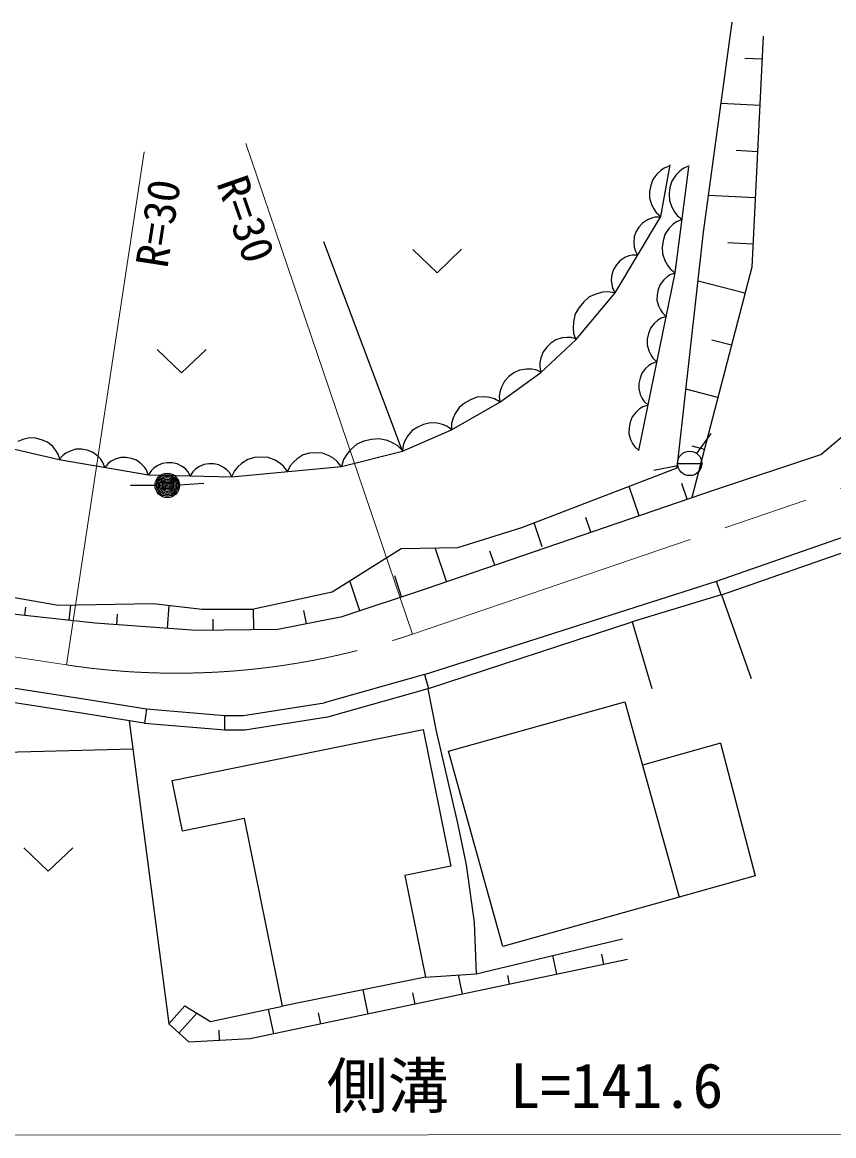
# Model space of a CAD drawing. Units: millimetres, scale not verified. Extents: x 40000 to 680000, y 20000 to 380000.
# Drawn here: x 363202 to 396420, y 272158 to 317704 of the extents above; entities that cross this region are included whole.
import ezdxf
from ezdxf.enums import TextEntityAlignment as Align

# ---------------------------------------------------------------- set-up
doc = ezdxf.new("R2010")
doc.units = ezdxf.units.MM
doc.header["$LTSCALE"] = 1000
doc.linetypes.add('CHAIN', pattern=[18.5, 12, -1.5, 3.5, -1.5])
for name, color, linetype, lineweight in [('M-BGD', 7, 'Continuous', 25), ('M-BMK', 2, 'CHAIN', 13), ('M-BMK-HTXT', 7, 'Continuous', 13), ('M-STR-HTXT', 7, 'Continuous', 13)]:
    doc.layers.add(name, color=color, linetype=linetype, lineweight=lineweight)
doc.styles.add('ＭＳ ゴシック', font='')
doc.styles.get('ＭＳ ゴシック').set_extended_font_data('MS Gothic')

msp = doc.modelspace()

# ---------------------------------------------------------------- linework, layer by layer
at = {"layer": 'M-BGD'}
for p, q in [((391090, 309112), (392266, 317704)), ((393537, 317135), (393061, 307687)), ((393489, 316190), (392779, 316226)), ((393394, 314301), (391811, 314380)), ((393299, 312411), (392426, 312455)), ((389338, 311639), (389184, 311496)), ((389337, 309759), (389722, 311869)), ((389485, 311740), (389338, 311639)), ((389714, 311827), (389485, 311740)), ((389928, 307459), (390491, 311778)), ((390114, 311609), (389960, 311451)), ((390262, 311722), (390114, 311609)), ((390497, 311825), (390262, 311722)), ((389015, 311271), (388928, 311030)), ((389184, 311496), (389015, 311271)), ((389795, 311206), (389717, 310950)), ((389960, 311451), (389795, 311206)), ((388883, 310782), (388879, 310527)), ((388928, 311030), (388883, 310782)), ((389717, 310950), (389683, 310688)), ((389683, 310688), (389692, 310420)), ((388879, 310527), (388958, 310256)), ((388958, 310256), (389051, 310068)), ((389692, 310420), (389789, 310141)), ((393204, 310521), (391296, 310617)), ((387467, 306638), (389337, 309759)), ((389108, 309728), (388960, 309691)), ((389051, 310068), (389153, 309921)), ((389318, 309728), (389108, 309728)), ((389153, 309921), (389337, 309759)), ((389789, 310141), (389897, 309950)), ((389897, 309950), (390011, 309802)), ((390011, 309802), (390212, 309642)), ((388447, 309326), (388336, 309141)), ((388589, 309493), (388447, 309326)), ((388793, 309623), (388589, 309493)), ((388960, 309691), (388793, 309623)), ((389675, 309268), (389510, 309023)), ((389829, 309426), (389675, 309268)), ((389977, 309540), (389829, 309426)), ((390212, 309642), (389977, 309540)), ((388256, 308937), (388238, 308696)), ((388336, 309141), (388256, 308937)), ((389510, 309023), (389432, 308767)), ((390007, 299477), (391090, 309112)), ((378764, 300157), (375548, 308728)), ((379184, 308414), (380185, 307455)), ((380185, 307455), (381185, 308416)), ((388238, 308696), (388256, 308517)), ((388256, 308517), (388293, 308368)), ((388293, 308368), (388392, 308183)), ((389432, 308767), (389398, 308505)), ((389398, 308505), (389407, 308238)), ((393108, 308631), (392078, 308683)), ((387664, 307948), (387522, 307781)), ((387867, 308078), (387664, 307948)), ((388034, 308146), (387867, 308078)), ((388182, 308183), (388034, 308146)), ((388392, 308183), (388182, 308183)), ((389407, 308238), (389504, 307958)), ((389504, 307958), (389612, 307767)), ((387411, 307595), (387330, 307392)), ((387522, 307781), (387411, 307595)), ((388436, 300185), (389928, 307459)), ((389612, 307767), (389726, 307619)), ((389923, 307439), (389725, 307369)), ((389726, 307619), (389928, 307459)), ((393061, 307687), (390614, 298261)), ((387330, 307392), (387312, 307151)), ((387312, 307151), (387331, 306971)), ((389463, 307166), (389313, 306976)), ((389598, 307285), (389463, 307166)), ((389725, 307369), (389598, 307285)), ((392784, 306622), (390866, 307119)), ((385867, 304710), (387467, 306638)), ((386722, 306602), (386415, 306467)), ((386965, 306660), (386722, 306602)), ((387177, 306680), (386965, 306660)), ((387465, 306635), (387177, 306680)), ((387331, 306971), (387368, 306823)), ((387368, 306823), (387467, 306638)), ((389191, 306559), (389183, 306340)), ((389235, 306771), (389191, 306559)), ((389313, 306976), (389235, 306771)), ((386185, 306268), (385993, 306037)), ((386415, 306467), (386185, 306268)), ((389183, 306340), (389246, 306107)), ((389246, 306107), (389323, 305944)), ((385840, 305774), (385763, 305447)), ((385993, 306037), (385840, 305774)), ((389323, 305944), (389407, 305816)), ((389561, 305674), (389352, 305601)), ((389407, 305816), (389561, 305674)), ((385763, 305447), (385751, 305197)), ((385751, 305197), (385771, 304986)), ((388918, 305185), (388835, 304970)), ((389075, 305386), (388918, 305185)), ((389218, 305512), (389075, 305386)), ((389352, 305601), (389218, 305512)), ((384430, 303380), (385867, 304710)), ((385048, 304716), (384845, 304582)), ((385306, 304791), (385048, 304716)), ((385505, 304811), (385306, 304791)), ((385675, 304805), (385505, 304811)), ((385899, 304739), (385675, 304805)), ((385771, 304986), (385867, 304710)), ((388789, 304746), (388780, 304515)), ((388835, 304970), (388789, 304746)), ((368724, 304320), (369726, 303360)), ((369726, 303360), (370726, 304322)), ((384669, 304419), (384520, 304226)), ((384845, 304582), (384669, 304419)), ((388780, 304515), (388846, 304269)), ((388846, 304269), (388927, 304097)), ((392231, 304491), (391425, 304701)), ((384425, 303975), (384389, 303778)), ((384520, 304226), (384425, 303975)), ((388927, 304097), (389016, 303962)), ((389180, 303812), (388981, 303742)), ((389016, 303962), (389180, 303812)), ((382749, 302158), (384430, 303380)), ((383330, 303360), (383126, 303211)), ((383559, 303474), (383330, 303360)), ((383837, 303520), (383559, 303474)), ((384047, 303517), (383837, 303520)), ((384223, 303489), (384047, 303517)), ((384449, 303393), (384223, 303489)), ((384389, 303778), (384383, 303608)), ((384383, 303608), (384430, 303380)), ((388570, 303349), (388491, 303144)), ((388719, 303539), (388570, 303349)), ((388854, 303658), (388719, 303539)), ((388981, 303742), (388854, 303658)), ((382947, 303029), (382817, 302779)), ((383126, 303211), (382947, 303029)), ((388448, 302933), (388439, 302714)), ((388491, 303144), (388448, 302933)), ((382755, 302578), (382728, 302402)), ((382817, 302779), (382755, 302578)), ((388439, 302714), (388502, 302480)), ((388502, 302480), (388579, 302317)), ((391678, 302361), (390369, 302701)), ((380772, 301027), (382749, 302158)), ((381308, 302129), (381091, 301952)), ((381547, 302266), (381308, 302129)), ((381810, 302363), (381547, 302266)), ((382118, 302380), (381810, 302363)), ((382347, 302352), (382118, 302380)), ((382535, 302300), (382347, 302352)), ((382769, 302169), (382535, 302300)), ((382728, 302402), (382749, 302158)), ((388609, 301974), (388474, 301885)), ((388579, 302317), (388663, 302190)), ((388818, 302048), (388609, 301974)), ((388663, 302190), (388818, 302048)), ((380920, 301695), (380828, 301483)), ((381091, 301952), (380920, 301695)), ((388174, 301559), (388091, 301343)), ((388332, 301759), (388174, 301559)), ((388474, 301885), (388332, 301759)), ((391622, 294845), (411412, 301740)), ((395894, 300029), (397772, 301605)), ((358612, 301239), (364712, 299815)), ((379391, 301148), (379166, 301003)), ((379633, 301253), (379391, 301148)), ((379893, 301318), (379633, 301253)), ((380188, 301301), (379893, 301318)), ((380402, 301250), (380188, 301301)), ((380576, 301182), (380402, 301250)), ((380784, 301032), (380576, 301182)), ((380777, 301295), (380772, 301027)), ((380828, 301483), (380777, 301295)), ((388045, 301119), (388036, 300888)), ((388091, 301343), (388045, 301119)), ((411609, 301173), (391808, 294274)), ((363219, 300638), (363027, 300553)), ((363493, 300703), (363219, 300638)), ((363749, 300687), (363493, 300703)), ((363994, 300630), (363749, 300687)), ((364230, 300531), (363994, 300630)), ((377492, 300642), (377189, 300567)), ((377807, 300668), (377492, 300642)), ((378148, 300592), (377807, 300668)), ((378764, 300157), (380772, 301027)), ((378976, 300776), (378867, 300585)), ((379166, 301003), (378976, 300776)), ((388036, 300888), (388102, 300642)), ((388102, 300642), (388184, 300470)), ((390814, 300065), (391398, 300877)), ((364447, 300351), (364230, 300531)), ((364582, 300190), (364447, 300351)), ((364676, 300039), (364582, 300190)), ((365157, 300163), (364988, 300076)), ((365401, 300238), (365157, 300163)), ((365633, 300237), (365401, 300238)), ((365858, 300199), (365633, 300237)), ((366076, 300123), (365858, 300199)), ((376269, 299531), (378764, 300157)), ((376634, 300213), (376470, 300011)), ((376899, 300440), (376634, 300213)), ((377189, 300567), (376899, 300440)), ((378388, 300492), (378148, 300592)), ((378577, 300378), (378388, 300492)), ((378792, 300164), (378577, 300378)), ((378798, 300411), (378764, 300157)), ((378867, 300585), (378798, 300411)), ((388184, 300470), (388272, 300335)), ((388272, 300335), (388436, 300185)), ((391125, 300231), (390623, 300361)), ((364751, 299806), (364676, 300039)), ((364857, 299983), (364712, 299815)), ((364712, 299815), (368376, 299193)), ((364988, 300076), (364857, 299983)), ((366282, 299973), (366076, 300123)), ((366413, 299835), (366282, 299973)), ((366506, 299703), (366413, 299835)), ((366587, 299497), (366506, 299703)), ((366848, 299745), (366724, 299656)), ((367008, 299827), (366848, 299745)), ((367239, 299898), (367008, 299827)), ((367459, 299897), (367239, 299898)), ((367672, 299861), (367459, 299897)), ((367879, 299789), (367672, 299861)), ((368074, 299646), (367879, 299789)), ((372441, 299824), (372179, 299661)), ((372712, 299895), (372441, 299824)), ((372987, 299921), (372712, 299895)), ((373266, 299900), (372987, 299921)), ((373554, 299788), (373266, 299900)), ((373750, 299668), (373554, 299788)), ((374290, 299702), (374170, 299558)), ((374453, 299849), (374290, 299702)), ((374704, 300005), (374453, 299849)), ((374963, 300073), (374704, 300005)), ((375226, 300098), (374963, 300073)), ((375493, 300078), (375226, 300098)), ((375768, 299971), (375493, 300078)), ((375955, 299856), (375768, 299971)), ((376099, 299736), (375955, 299856)), ((376251, 299529), (376099, 299736)), ((376357, 299821), (376269, 299531)), ((376470, 300011), (376357, 299821)), ((391532, 298574), (395894, 300029)), ((366724, 299656), (366587, 299497)), ((368198, 299516), (368074, 299646)), ((368286, 299391), (368198, 299516)), ((368363, 299196), (368286, 299391)), ((368482, 299361), (368376, 299193)), ((368586, 299461), (368482, 299361)), ((368725, 299559), (368586, 299461)), ((368931, 299657), (368725, 299559)), ((369136, 299686), (368931, 299657)), ((369340, 299681), (369136, 299686)), ((369543, 299643), (369340, 299681)), ((369745, 299536), (369543, 299643)), ((369879, 299431), (369745, 299536)), ((369978, 299326), (369879, 299431)), ((370076, 299154), (369978, 299326)), ((370182, 299321), (370076, 299154)), ((370287, 299421), (370182, 299321)), ((370425, 299520), (370287, 299421)), ((370632, 299617), (370425, 299520)), ((370837, 299646), (370632, 299617)), ((371041, 299642), (370837, 299646)), ((371244, 299603), (371041, 299642)), ((371446, 299496), (371244, 299603)), ((371579, 299391), (371446, 299496)), ((371679, 299287), (371579, 299391)), ((371777, 299114), (371679, 299287)), ((371767, 299114), (376269, 299531)), ((371884, 299356), (371767, 299114)), ((372008, 299506), (371884, 299356)), ((372179, 299661), (372008, 299506)), ((373900, 299543), (373750, 299668)), ((374059, 299326), (373900, 299543)), ((374170, 299558), (374059, 299326)), ((383656, 297035), (390007, 299477)), ((390030, 299562), (389049, 299369)), ((390021, 299659), (391022, 299660)), ((368376, 299193), (371767, 299114)), ((369638, 298789), (370637, 298851)), ((390420, 298194), (390200, 298840)), ((368639, 298758), (367638, 298757)), ((379714, 294533), (391532, 298574)), ((388451, 297521), (388040, 298721)), ((386481, 296847), (386277, 297445)), ((381034, 296216), (383656, 297035)), ((384488, 296244), (384152, 297226)), ((375893, 294407), (378718, 296180)), ((378718, 296180), (381034, 296216)), ((380572, 294827), (380102, 296201)), ((382542, 295500), (382347, 296071)), ((377023, 293634), (376614, 294859)), ((378732, 294205), (378447, 295060)), ((379662, 291024), (391622, 294845)), ((391818, 294277), (391622, 294845)), ((362157, 294298), (364677, 293857)), ((372612, 293693), (375893, 294407)), ((376296, 293391), (379714, 294533)), ((391818, 294277), (388167, 293174)), ((391821, 294278), (393038, 290859)), ((363309, 293453), (363345, 293774)), ((364677, 293857), (368560, 293928)), ((365127, 293251), (365196, 293867)), ((368560, 293928), (370569, 293691)), ((369150, 292922), (369216, 293851)), ((362552, 293538), (366188, 293133)), ((367074, 293070), (367104, 293494)), ((370569, 293691), (372612, 293693)), ((372683, 292863), (372674, 293706)), ((373664, 292874), (376296, 293391)), ((374841, 293105), (374734, 293646)), ((366188, 293133), (370339, 292838)), ((370339, 292838), (373664, 292874)), ((371021, 292845), (371016, 293282)), ((379836, 290449), (388167, 293174)), ((388167, 293174), (388978, 290447)), ((361341, 290708), (365798, 290020)), ((379662, 291024), (375566, 289866)), ((379662, 291024), (379836, 290449)), ((379806, 290441), (375694, 289278)), ((379806, 290441), (380144, 288701)), ((365705, 289427), (361261, 290113)), ((365798, 290020), (368286, 289621)), ((372263, 289352), (375566, 289866)), ((380652, 287885), (387868, 289900)), ((387868, 289900), (390097, 281917)), ((368191, 289029), (365705, 289427)), ((368286, 289621), (368205, 289027)), ((368286, 289621), (371497, 289352)), ((371497, 289352), (372263, 289352)), ((371497, 288751), (371497, 289352)), ((375694, 289278), (372310, 288752)), ((367584, 289126), (369203, 276729)), ((371497, 288751), (368205, 289027)), ((369333, 286686), (379611, 288777)), ((379611, 288777), (380750, 283182)), ((372310, 288752), (371497, 288751)), ((380144, 288701), (381021, 284945)), ((362504, 287843), (367734, 287981)), ((382881, 279902), (380652, 287885)), ((391789, 288216), (388588, 287322)), ((391789, 288216), (393203, 282784)), ((369755, 284611), (369333, 286686)), ((372300, 285129), (369755, 284611)), ((373861, 277453), (372300, 285129)), ((381021, 284945), (381368, 283237)), ((363265, 283936), (364266, 282976)), ((364266, 282976), (365266, 283937)), ((380750, 283182), (378860, 282798)), ((381368, 283237), (381694, 280879)), ((378860, 282798), (379705, 278642)), ((393204, 282784), (390097, 281917)), ((390097, 281917), (382881, 279902)), ((381694, 280879), (381782, 278782)), ((381782, 278782), (387773, 280216)), ((387976, 279372), (372534, 276116)), ((385081, 278761), (384918, 279533)), ((387011, 279168), (386924, 279580)), ((379705, 278642), (381782, 278782)), ((379705, 278642), (373861, 277453)), ((381220, 277947), (381054, 278733)), ((383150, 278354), (383075, 278714)), ((377360, 277133), (377151, 278123)), ((379290, 277540), (379192, 278003)), ((369203, 276729), (369863, 277466)), ((369863, 277466), (370911, 276825)), ((370911, 276825), (373861, 277453)), ((369618, 276354), (370353, 277167)), ((373499, 276320), (373286, 277331)), ((375429, 276727), (375332, 277186)), ((370033, 275979), (369203, 276729)), ((371283, 276048), (371260, 276471)), ((372534, 276116), (370033, 275979))]:
    msp.add_line(p, q, dxfattribs=at)
for centre, radius in [((390521, 299659), 500), ((369139, 298758), 500), ((369139, 298758), 440), ((369139, 298758), 380), ((369139, 298758), 320), ((369139, 298758), 260), ((369139, 298758), 200), ((369139, 298758), 140), ((369139, 298758), 80), ((369139, 298758), 20)]:
    msp.add_circle(centre, radius, dxfattribs=at)
at = {"layer": 'M-BMK'}
for p, q in [((379180, 292677), (420071, 306582)), ((348400, 293941), (365008, 291419))]:
    msp.add_line(p, q, dxfattribs=at)
msp.add_arc((369515, 321097), 30019, 261.3637, 288.7806, dxfattribs=at)
at = {"layer": 'M-BMK-HTXT'}
for p, q in [((372356, 312745), (379180, 292677)), ((368196, 312411), (365008, 291419))]:
    msp.add_line(p, q, dxfattribs=at)
at = {"layer": 'M-STR-HTXT'}
msp.add_line((322060, 272158), (439500, 272242), dxfattribs=at)

# ---------------------------------------------------------------- texts
at = {"layer": 'M-BMK-HTXT', "style": 'ＭＳ ゴシック'}
for rotation, p in [(81.141, (369530, 307543)), (289.341, (370769, 310999))]:
    msp.add_text('R=30', height=1320, rotation=rotation, dxfattribs=at).set_placement(p, align=Align.BOTTOM_LEFT)
at = {"layer": 'M-STR-HTXT', "style": 'ＭＳ ゴシック'}
msp.add_text('側溝\u3000L=141.6', height=1833, rotation=0.041, dxfattribs=at).set_placement((375665, 272735), align=Align.BOTTOM_LEFT)

doc.saveas('drawing.dxf')
